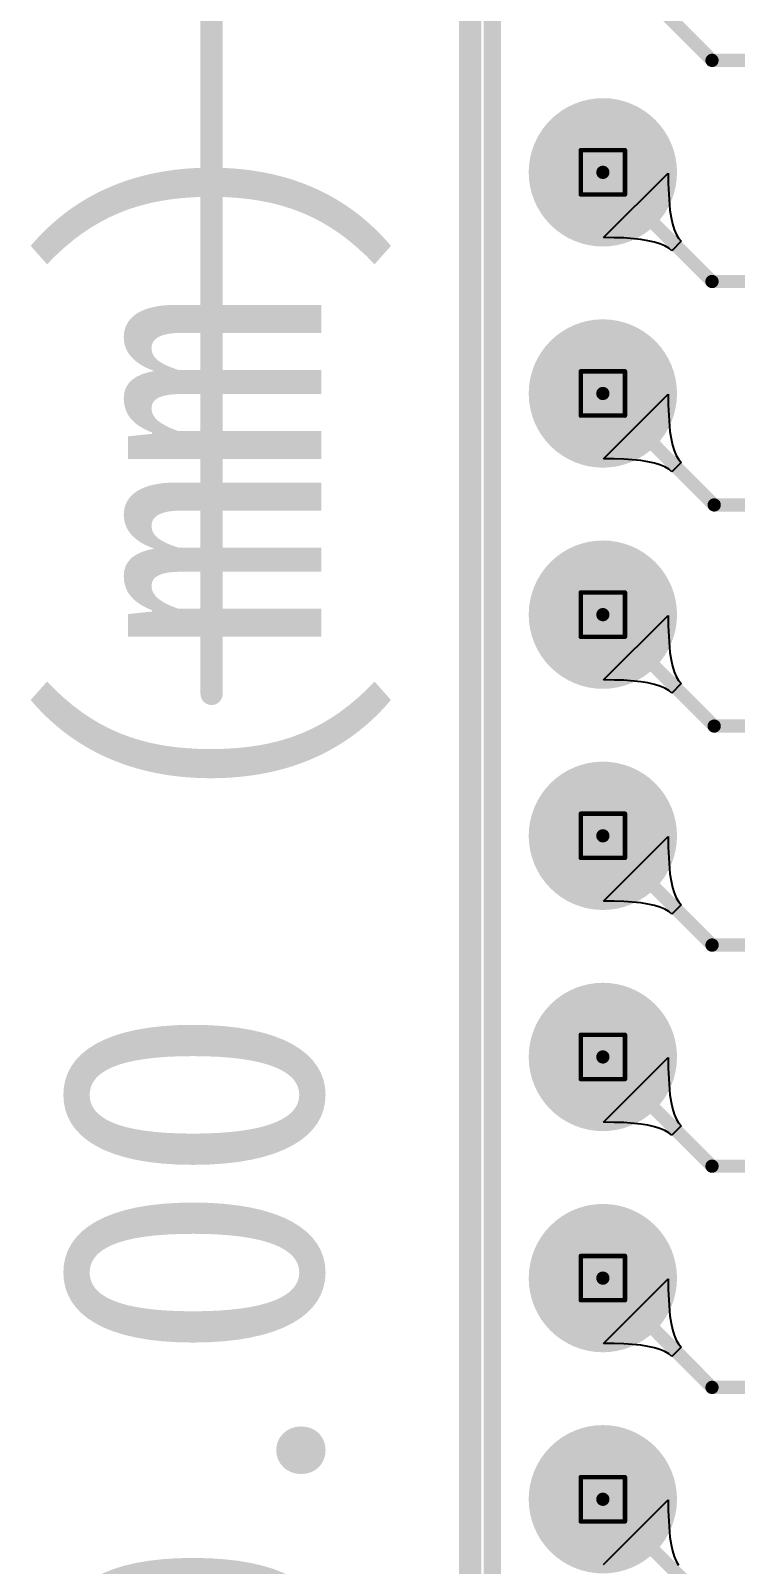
# Model space of a CAD drawing. Header units: millimetres. Extents: x 80 to 220, y 44 to 120.
# Drawn here: x 79.76 to 87.86, y 76.71 to 94.33 of the extents above; entities that cross this region are included whole.
import ezdxf

# ---------------------------------------------------------------- set-up
doc = ezdxf.new("R2010")
doc.units = ezdxf.units.MM
for name, color, linetype in [('BottomLayer', 5, 'Continuous'), ('BottomSolder', 6, 'Continuous'), ('DrillDrawing', 1, 'Continuous'), ('KeepOutLayer', 6, 'Continuous'), ('MultiLayer', 9, 'Continuous'), ('PadHoleLayer', 156, 'Continuous'), ('TopLayer', 1, 'Continuous'), ('TopOverlay', 2, 'Continuous'), ('TopSolder', 216, 'Continuous')]:
    doc.layers.add(name, color=color, linetype=linetype)

# ---------------------------------------------------------------- blocks, each defined once
blk = doc.blocks.new('P___HDR2X23_2_54___14')
at = {"layer": 'BottomLayer', "const_width": 0.75}
for points in [[(25.025, 2.54, 1), (25.775, 2.54, 1)], [(27.565, 2.54, 1), (28.315, 2.54, 1)], [(30.105, 2.54, 1), (30.855, 2.54, 1)], [(32.645, 2.54, 1), (33.395, 2.54, 1)], [(35.185, 2.54, 1), (35.935, 2.54, 1)], [(37.725, 2.54, 1), (38.475, 2.54, 1)], [(40.265, 2.54, 1), (41.015, 2.54, 1)]]:
    blk.add_lwpolyline(points, format="xyb", close=True, dxfattribs=at)
at = {"layer": 'BottomSolder', "const_width": 0.852}
for points in [[(24.974, 2.54, 1), (25.826, 2.54, 1)], [(27.514, 2.54, 1), (28.366, 2.54, 1)], [(30.054, 2.54, 1), (30.906, 2.54, 1)], [(32.594, 2.54, 1), (33.446, 2.54, 1)], [(35.134, 2.54, 1), (35.986, 2.54, 1)], [(37.674, 2.54, 1), (38.526, 2.54, 1)], [(40.214, 2.54, 1), (41.066, 2.54, 1)]]:
    blk.add_lwpolyline(points, format="xyb", close=True, dxfattribs=at)
at = {"layer": 'MultiLayer', "const_width": 0.75}
for points in [[(25.025, 2.54, 1), (25.775, 2.54, 1)], [(27.565, 2.54, 1), (28.315, 2.54, 1)], [(30.105, 2.54, 1), (30.855, 2.54, 1)], [(32.645, 2.54, 1), (33.395, 2.54, 1)], [(35.185, 2.54, 1), (35.935, 2.54, 1)], [(37.725, 2.54, 1), (38.475, 2.54, 1)], [(40.265, 2.54, 1), (41.015, 2.54, 1)]]:
    blk.add_lwpolyline(points, format="xyb", close=True, dxfattribs=at)
at = {"layer": 'PadHoleLayer', "const_width": 0.45}
for points in [[(25.175, 2.54, 1), (25.625, 2.54, 1)], [(27.715, 2.54, 1), (28.165, 2.54, 1)], [(30.255, 2.54, 1), (30.705, 2.54, 1)], [(32.795, 2.54, 1), (33.245, 2.54, 1)], [(35.335, 2.54, 1), (35.785, 2.54, 1)], [(37.875, 2.54, 1), (38.325, 2.54, 1)], [(40.415, 2.54, 1), (40.865, 2.54, 1)]]:
    blk.add_lwpolyline(points, format="xyb", close=True, dxfattribs=at)
at = {"layer": 'TopLayer', "const_width": 0.75}
for points in [[(25.025, 2.54, 1), (25.775, 2.54, 1)], [(27.565, 2.54, 1), (28.315, 2.54, 1)], [(30.105, 2.54, 1), (30.855, 2.54, 1)], [(32.645, 2.54, 1), (33.395, 2.54, 1)], [(35.185, 2.54, 1), (35.935, 2.54, 1)], [(37.725, 2.54, 1), (38.475, 2.54, 1)], [(40.265, 2.54, 1), (41.015, 2.54, 1)]]:
    blk.add_lwpolyline(points, format="xyb", close=True, dxfattribs=at)
at = {"layer": 'TopOverlay', "const_width": 0.2}
blk.add_lwpolyline([(-1.27, 3.81), (57.15, 3.81)], dxfattribs=at)
at = {"layer": 'TopSolder', "const_width": 0.852}
for points in [[(24.974, 2.54, 1), (25.826, 2.54, 1)], [(27.514, 2.54, 1), (28.366, 2.54, 1)], [(30.054, 2.54, 1), (30.906, 2.54, 1)], [(32.594, 2.54, 1), (33.446, 2.54, 1)], [(35.134, 2.54, 1), (35.986, 2.54, 1)], [(37.674, 2.54, 1), (38.526, 2.54, 1)], [(40.214, 2.54, 1), (41.066, 2.54, 1)]]:
    blk.add_lwpolyline(points, format="xyb", close=True, dxfattribs=at)

msp = doc.modelspace()

# ---------------------------------------------------------------- linework, layer by layer
at = {"layer": 'DrillDrawing', "const_width": 0.0508}
for points in [[(86.083, 92.955), (86.591, 92.955)], [(86.083, 92.447), (86.083, 92.955)], [(86.591, 92.447), (86.591, 92.955)], [(86.083, 92.447), (86.591, 92.447)], [(86.083, 90.415), (86.591, 90.415)], [(86.083, 89.907), (86.083, 90.415)], [(86.591, 89.907), (86.591, 90.415)], [(86.083, 89.907), (86.591, 89.907)], [(86.083, 87.875), (86.591, 87.875)], [(86.083, 87.367), (86.083, 87.875)], [(86.591, 87.367), (86.591, 87.875)], [(86.083, 87.367), (86.591, 87.367)], [(86.083, 85.335), (86.591, 85.335)], [(86.083, 84.827), (86.083, 85.335)], [(86.591, 84.827), (86.591, 85.335)], [(86.083, 84.827), (86.591, 84.827)], [(86.083, 82.795), (86.591, 82.795)], [(86.083, 82.287), (86.083, 82.795)], [(86.591, 82.287), (86.591, 82.795)], [(86.083, 82.287), (86.591, 82.287)], [(86.083, 80.255), (86.591, 80.255)], [(86.083, 79.747), (86.083, 80.255)], [(86.591, 79.747), (86.591, 80.255)], [(86.083, 79.747), (86.591, 79.747)], [(86.083, 77.715), (86.591, 77.715)], [(86.083, 77.207), (86.083, 77.715)], [(86.591, 77.207), (86.591, 77.715)], [(86.083, 77.207), (86.591, 77.207)]]:
    msp.add_lwpolyline(points, dxfattribs=at)
at = {"layer": 'DrillDrawing', "const_width": 0.0254}
for points in [[(86.07, 92.955, 1), (86.096, 92.955, 1)], [(86.07, 92.955, 1), (86.096, 92.955, 1)], [(86.578, 92.955, 1), (86.604, 92.955, 1)], [(86.578, 92.955, 1), (86.604, 92.955, 1)], [(86.07, 92.447, 1), (86.096, 92.447, 1)], [(86.07, 92.447, 1), (86.096, 92.447, 1)], [(86.578, 92.447, 1), (86.604, 92.447, 1)], [(86.578, 92.447, 1), (86.604, 92.447, 1)], [(86.07, 90.415, 1), (86.096, 90.415, 1)], [(86.07, 90.415, 1), (86.096, 90.415, 1)], [(86.578, 90.415, 1), (86.604, 90.415, 1)], [(86.578, 90.415, 1), (86.604, 90.415, 1)], [(86.07, 89.907, 1), (86.096, 89.907, 1)], [(86.07, 89.907, 1), (86.096, 89.907, 1)], [(86.578, 89.907, 1), (86.604, 89.907, 1)], [(86.578, 89.907, 1), (86.604, 89.907, 1)], [(86.07, 87.875, 1), (86.096, 87.875, 1)], [(86.07, 87.875, 1), (86.096, 87.875, 1)], [(86.578, 87.875, 1), (86.604, 87.875, 1)], [(86.578, 87.875, 1), (86.604, 87.875, 1)], [(86.07, 87.367, 1), (86.096, 87.367, 1)], [(86.07, 87.367, 1), (86.096, 87.367, 1)], [(86.578, 87.367, 1), (86.604, 87.367, 1)], [(86.578, 87.367, 1), (86.604, 87.367, 1)], [(86.07, 85.335, 1), (86.096, 85.335, 1)], [(86.07, 85.335, 1), (86.096, 85.335, 1)], [(86.578, 85.335, 1), (86.604, 85.335, 1)], [(86.578, 85.335, 1), (86.604, 85.335, 1)], [(86.07, 84.827, 1), (86.096, 84.827, 1)], [(86.07, 84.827, 1), (86.096, 84.827, 1)], [(86.578, 84.827, 1), (86.604, 84.827, 1)], [(86.578, 84.827, 1), (86.604, 84.827, 1)], [(86.07, 82.795, 1), (86.096, 82.795, 1)], [(86.07, 82.795, 1), (86.096, 82.795, 1)], [(86.578, 82.795, 1), (86.604, 82.795, 1)], [(86.578, 82.795, 1), (86.604, 82.795, 1)], [(86.07, 82.287, 1), (86.096, 82.287, 1)], [(86.07, 82.287, 1), (86.096, 82.287, 1)], [(86.578, 82.287, 1), (86.604, 82.287, 1)], [(86.578, 82.287, 1), (86.604, 82.287, 1)], [(86.07, 80.255, 1), (86.096, 80.255, 1)], [(86.07, 80.255, 1), (86.096, 80.255, 1)], [(86.578, 80.255, 1), (86.604, 80.255, 1)], [(86.578, 80.255, 1), (86.604, 80.255, 1)], [(86.07, 79.747, 1), (86.096, 79.747, 1)], [(86.07, 79.747, 1), (86.096, 79.747, 1)], [(86.578, 79.747, 1), (86.604, 79.747, 1)], [(86.578, 79.747, 1), (86.604, 79.747, 1)], [(86.07, 77.715, 1), (86.096, 77.715, 1)], [(86.07, 77.715, 1), (86.096, 77.715, 1)], [(86.578, 77.715, 1), (86.604, 77.715, 1)], [(86.578, 77.715, 1), (86.604, 77.715, 1)], [(86.07, 77.207, 1), (86.096, 77.207, 1)], [(86.07, 77.207, 1), (86.096, 77.207, 1)], [(86.578, 77.207, 1), (86.604, 77.207, 1)], [(86.578, 77.207, 1), (86.604, 77.207, 1)]]:
    msp.add_lwpolyline(points, format="xyb", close=True, dxfattribs=at)
at = {"layer": 'KeepOutLayer', "const_width": 0.254}
msp.add_lwpolyline([(84.813, 49.943), (84.813, 109.943)], dxfattribs=at)
at = {"layer": 'TopLayer'}
for p, q in [((86.344, 91.951), (87.087, 92.693)), ((87.087, 92.693), (87.087, 92.572)), ((87.087, 92.572), (87.108, 92.266)), ((87.108, 92.266), (87.121, 92.183)), ((87.121, 92.183), (87.138, 92.109)), ((86.465, 91.95), (86.344, 91.951)), ((86.577, 91.947), (86.465, 91.95)), ((86.772, 91.93), (86.577, 91.947)), ((87.138, 92.109), (87.158, 92.045)), ((87.158, 92.045), (87.181, 91.99)), ((87.181, 91.99), (87.207, 91.945)), ((86.855, 91.916), (86.772, 91.93)), ((86.929, 91.9), (86.855, 91.916)), ((86.993, 91.88), (86.929, 91.9)), ((87.048, 91.857), (86.993, 91.88)), ((87.093, 91.831), (87.048, 91.857)), ((87.129, 91.801), (87.093, 91.831)), ((87.237, 91.909), (87.129, 91.801)), ((87.207, 91.945), (87.237, 91.909)), ((86.344, 89.411), (87.087, 90.153)), ((87.087, 90.153), (87.087, 90.032)), ((87.087, 90.032), (87.108, 89.726)), ((87.108, 89.726), (87.121, 89.643)), ((87.121, 89.643), (87.138, 89.569)), ((87.138, 89.569), (87.158, 89.505)), ((87.158, 89.505), (87.181, 89.45)), ((86.465, 89.41), (86.344, 89.411)), ((86.577, 89.407), (86.465, 89.41)), ((86.772, 89.39), (86.577, 89.407)), ((86.855, 89.376), (86.772, 89.39)), ((86.929, 89.36), (86.855, 89.376)), ((86.993, 89.34), (86.929, 89.36)), ((87.048, 89.317), (86.993, 89.34)), ((87.093, 89.291), (87.048, 89.317)), ((87.237, 89.369), (87.129, 89.261)), ((87.181, 89.45), (87.207, 89.405)), ((87.207, 89.405), (87.237, 89.369)), ((87.129, 89.261), (87.093, 89.291)), ((86.344, 86.871), (87.087, 87.613)), ((87.087, 87.613), (87.087, 87.492)), ((87.087, 87.492), (87.108, 87.186)), ((87.108, 87.186), (87.121, 87.103)), ((87.121, 87.103), (87.138, 87.029)), ((87.138, 87.029), (87.158, 86.965)), ((86.465, 86.87), (86.344, 86.871)), ((86.577, 86.867), (86.465, 86.87)), ((86.772, 86.85), (86.577, 86.867)), ((86.855, 86.836), (86.772, 86.85)), ((87.158, 86.965), (87.181, 86.91)), ((87.181, 86.91), (87.207, 86.865)), ((87.207, 86.865), (87.237, 86.829)), ((86.929, 86.82), (86.855, 86.836)), ((86.993, 86.8), (86.929, 86.82)), ((87.048, 86.777), (86.993, 86.8)), ((87.093, 86.751), (87.048, 86.777)), ((87.129, 86.721), (87.093, 86.751)), ((87.237, 86.829), (87.129, 86.721)), ((86.344, 84.331), (87.087, 85.073)), ((87.087, 85.073), (87.087, 84.952)), ((87.087, 84.952), (87.108, 84.646)), ((87.108, 84.646), (87.121, 84.563)), ((87.121, 84.563), (87.138, 84.489)), ((87.138, 84.489), (87.158, 84.425)), ((87.158, 84.425), (87.181, 84.37)), ((86.465, 84.33), (86.344, 84.331)), ((86.577, 84.327), (86.465, 84.33)), ((86.772, 84.31), (86.577, 84.327)), ((86.855, 84.296), (86.772, 84.31)), ((86.929, 84.28), (86.855, 84.296)), ((86.993, 84.26), (86.929, 84.28)), ((87.048, 84.237), (86.993, 84.26)), ((87.093, 84.211), (87.048, 84.237)), ((87.129, 84.181), (87.093, 84.211)), ((87.237, 84.289), (87.129, 84.181)), ((87.181, 84.37), (87.207, 84.325)), ((87.207, 84.325), (87.237, 84.289)), ((86.344, 81.791), (87.087, 82.533)), ((87.087, 82.533), (87.087, 82.412)), ((87.087, 82.412), (87.108, 82.106)), ((87.108, 82.106), (87.121, 82.023)), ((87.121, 82.023), (87.138, 81.949)), ((87.138, 81.949), (87.158, 81.885)), ((86.465, 81.79), (86.344, 81.791)), ((86.577, 81.787), (86.465, 81.79)), ((86.772, 81.77), (86.577, 81.787)), ((86.855, 81.756), (86.772, 81.77)), ((86.929, 81.74), (86.855, 81.756)), ((86.993, 81.72), (86.929, 81.74)), ((87.237, 81.749), (87.129, 81.641)), ((87.158, 81.885), (87.181, 81.83)), ((87.181, 81.83), (87.207, 81.785)), ((87.207, 81.785), (87.237, 81.749)), ((87.048, 81.697), (86.993, 81.72)), ((87.093, 81.671), (87.048, 81.697)), ((87.129, 81.641), (87.093, 81.671)), ((86.344, 79.251), (87.087, 79.993)), ((87.087, 79.993), (87.087, 79.872)), ((87.087, 79.872), (87.108, 79.566)), ((87.108, 79.566), (87.121, 79.483)), ((87.121, 79.483), (87.138, 79.409)), ((87.138, 79.409), (87.158, 79.345)), ((87.158, 79.345), (87.181, 79.29)), ((87.181, 79.29), (87.207, 79.245)), ((86.465, 79.25), (86.344, 79.251)), ((86.577, 79.247), (86.465, 79.25)), ((86.772, 79.23), (86.577, 79.247)), ((86.855, 79.216), (86.772, 79.23)), ((86.929, 79.2), (86.855, 79.216)), ((86.993, 79.18), (86.929, 79.2)), ((87.048, 79.157), (86.993, 79.18)), ((87.093, 79.131), (87.048, 79.157)), ((87.129, 79.101), (87.093, 79.131)), ((87.237, 79.209), (87.129, 79.101)), ((87.207, 79.245), (87.237, 79.209)), ((86.344, 76.711), (87.087, 77.453)), ((87.087, 77.453), (87.087, 77.332)), ((87.087, 77.332), (87.108, 77.026)), ((87.108, 77.026), (87.121, 76.943)), ((87.121, 76.943), (87.138, 76.869)), ((87.138, 76.869), (87.158, 76.805)), ((87.158, 76.805), (87.181, 76.75)), ((87.181, 76.75), (87.207, 76.705))]:
    msp.add_line(p, q, dxfattribs=at)
at = {"layer": 'TopLayer', "const_width": 0.152}
for points in [[(86.337, 95.241), (87.591, 93.987)], [(87.591, 93.987), (91.9, 93.987)], [(86.337, 92.701), (87.591, 91.447)], [(87.591, 91.447), (91.061, 91.447)], [(86.337, 90.161), (87.616, 88.881)], [(87.616, 88.881), (91.544, 88.881)], [(86.337, 87.621), (87.616, 86.341)], [(87.616, 86.341), (90.325, 86.341)], [(86.337, 85.081), (87.592, 83.826)], [(87.592, 83.826), (93.55, 83.826)], [(86.337, 82.541), (87.591, 81.287)], [(87.591, 81.287), (90.172, 81.287)], [(86.337, 80.001), (87.591, 78.746)], [(87.591, 78.746), (93.347, 78.746)], [(86.337, 77.461), (87.616, 76.181)]]:
    msp.add_lwpolyline(points, dxfattribs=at)
at = {"layer": 'TopLayer', "const_width": 0.0762}
for points in [[(87.553, 93.987, 1), (87.629, 93.987, 1)], [(87.553, 93.987, 1), (87.629, 93.987, 1)], [(86.299, 92.701, 1), (86.375, 92.701, 1)], [(87.553, 91.447, 1), (87.629, 91.447, 1)], [(87.553, 91.447, 1), (87.629, 91.447, 1)], [(86.299, 90.161, 1), (86.375, 90.161, 1)], [(87.578, 88.881, 1), (87.654, 88.881, 1)], [(87.578, 88.881, 1), (87.654, 88.881, 1)], [(86.299, 87.621, 1), (86.375, 87.621, 1)], [(87.578, 86.341, 1), (87.654, 86.341, 1)], [(87.578, 86.341, 1), (87.654, 86.341, 1)], [(86.299, 85.081, 1), (86.375, 85.081, 1)], [(87.553, 83.826, 1), (87.63, 83.826, 1)], [(87.553, 83.826, 1), (87.63, 83.826, 1)], [(86.299, 82.541, 1), (86.375, 82.541, 1)], [(87.553, 81.287, 1), (87.629, 81.287, 1)], [(87.553, 81.287, 1), (87.629, 81.287, 1)], [(86.299, 80.001, 1), (86.375, 80.001, 1)], [(87.553, 78.746, 1), (87.629, 78.746, 1)], [(87.553, 78.746, 1), (87.629, 78.746, 1)], [(86.299, 77.461, 1), (86.375, 77.461, 1)]]:
    msp.add_lwpolyline(points, format="xyb", close=True, dxfattribs=at)
at = {"layer": 'TopOverlay', "const_width": 0.254}
msp.add_lwpolyline([(81.841, 86.71), (81.841, 109.943)], dxfattribs=at)
at = {"layer": 'TopOverlay', "const_width": 0.127}
msp.add_lwpolyline([(81.778, 86.71, 1), (81.905, 86.71, 1)], format="xyb", close=True, dxfattribs=at)

# ---------------------------------------------------------------- block references
at = {"rotation": 90}
msp.add_blockref('P___HDR2X23_2_54___14', (88.877, 52.061), dxfattribs=at)

# ---------------------------------------------------------------- texts
at = {"layer": 'TopOverlay'}
msp.add_text('60.00 (mm)', height=3, rotation=90, dxfattribs=at).set_placement((83.102, 72.922))

doc.saveas('drawing.dxf')
